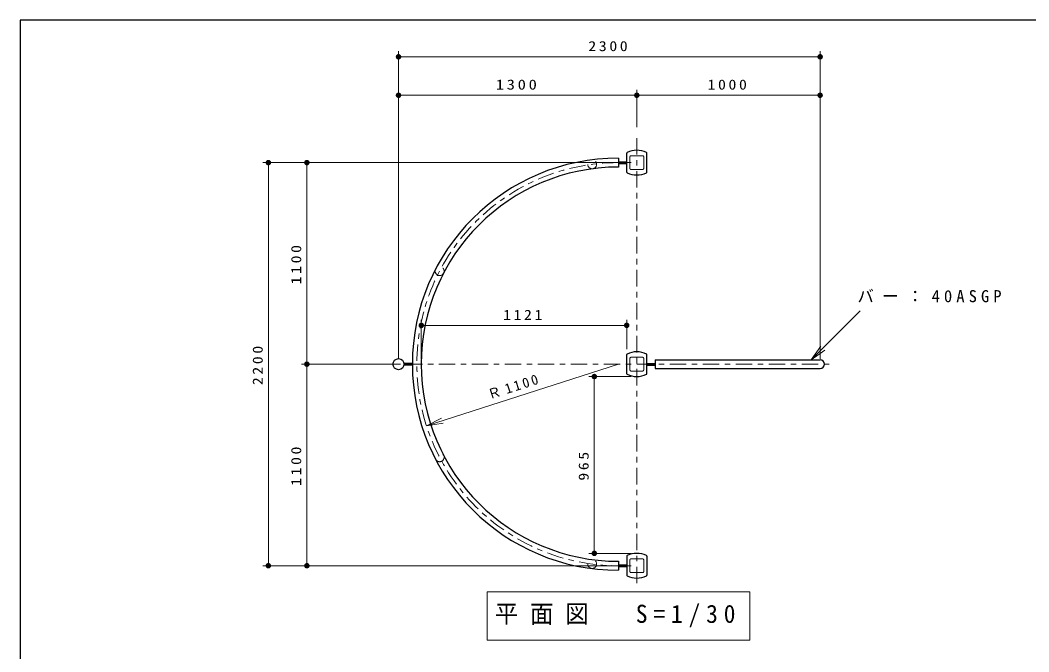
# Model space of a CAD drawing. Units: millimetres on the paper, scale 1:30. Extents: x -610 to 0, y 0 to 257.
# Drawn here: x -365 to -181.6, y 142.1 to 257 of the extents above; entities that cross this region are included whole.
import ezdxf

# ---------------------------------------------------------------- set-up
doc = ezdxf.new("R2010")
doc.units = ezdxf.units.MM
doc.linetypes.add('USER1', pattern=[4.5, 2.5, -2])
doc.linetypes.add('USER2', pattern=[6, 3, -1, 1, -1])
doc.layers.add('1_30', color=7, linetype='Continuous', lineweight=13)
doc.layers.add('NAKAMURA図枠', color=7, linetype='Continuous', lineweight=13)
doc.styles.add('ＭＳ ゴシック', font='')
doc.styles.get('ＭＳ ゴシック').set_extended_font_data('MS Gothic')

# ---------------------------------------------------------------- blocks, each defined once
blk = doc.blocks.new('open_arrow')
at = {"color": 0, "linetype": 'Continuous', "lineweight": -2}
blk.add_lwpolyline([(7.5, 1.25), (0, 0), (7.5, -1.25)], dxfattribs=at)
blk = doc.blocks.new('filled_dot')
at = {"color": 0, "linetype": 'Continuous', "lineweight": -2, "const_width": 1.25}
blk.add_lwpolyline([(-0.625, 0, 1), (0.625, 0, 1)], format="xyb", close=True, dxfattribs=at)

msp = doc.modelspace()

# ---------------------------------------------------------------- linework, layer by layer
at = {"layer": '1_30'}
for p, q in [((-296.199, 244.336), (-296.199, 251.336)), ((-219.532, 244.336), (-219.532, 251.336)), ((-296.199, 250.336), (-219.532, 250.336)), ((-296.199, 195.419), (-296.199, 244.336)), ((-252.865, 237.549), (-252.865, 244.336)), ((-219.532, 195.419), (-219.532, 244.336)), ((-296.199, 243.336), (-252.865, 243.336)), ((-252.865, 243.336), (-219.532, 243.336)), ((-253.865, 231.086), (-320.865, 231.086)), ((-319.865, 157.753), (-319.865, 231.086)), ((-312.865, 194.419), (-312.865, 231.086)), ((-221.168, 195.229), (-212.275, 204.122)), ((-292.055, 195.419), (-292.055, 202.478)), ((-254.699, 197.163), (-254.699, 202.478)), ((-292.055, 201.478), (-254.699, 201.478)), ((-295.868, 194.419), (-313.865, 194.419)), ((-312.865, 194.419), (-312.865, 157.753)), ((-256.199, 194.419), (-291.116, 183.229)), ((-253.865, 192.169), (-261.593, 192.169)), ((-260.593, 160.003), (-260.593, 192.169)), ((-253.865, 160.003), (-261.593, 160.003)), ((-253.865, 157.753), (-320.865, 157.753)), ((-280.099, 153.006), (-280.099, 144.206)), ((-232.299, 153.006), (-280.099, 153.006)), ((-232.299, 144.206), (-232.299, 153.006)), ((-280.099, 144.206), (-232.299, 144.206))]:
    msp.add_line(p, q, dxfattribs=at)
at = {"layer": '1_30', "linetype": 'USER2'}
for p, q in [((-252.865, 154.56), (-252.865, 236.549)), ((-294.868, 194.419), (-217.546, 194.419))]:
    msp.add_line(p, q, dxfattribs=at)
at = {"layer": '1_30', "color": 3, "lineweight": 25}
for p, q in [((-256.199, 231.896), (-256.199, 230.276)), ((-256.199, 231.236), (-254.699, 231.236)), ((-254.699, 229.342), (-254.699, 232.83)), ((-251.032, 229.342), (-251.032, 232.83)), ((-256.199, 231.086), (-254.699, 231.086)), ((-256.199, 230.936), (-254.699, 230.936)), ((-293.675, 194.569), (-295.202, 194.569)), ((-254.699, 192.676), (-254.699, 196.163)), ((-251.032, 192.676), (-251.032, 196.163)), ((-251.032, 194.569), (-249.532, 194.569)), ((-249.532, 195.229), (-249.532, 193.609)), ((-249.532, 195.229), (-219.532, 195.229)), ((-293.675, 194.269), (-295.202, 194.269)), ((-293.675, 194.419), (-295.19, 194.419)), ((-251.032, 194.419), (-249.532, 194.419)), ((-251.032, 194.269), (-249.532, 194.269)), ((-249.532, 193.609), (-219.532, 193.609)), ((-256.199, 158.563), (-256.199, 156.943)), ((-256.199, 157.903), (-254.699, 157.903)), ((-256.199, 157.753), (-254.699, 157.753)), ((-254.699, 159.496), (-254.699, 156.009)), ((-251.032, 159.496), (-251.032, 156.009)), ((-256.199, 157.603), (-254.699, 157.603))]:
    msp.add_line(p, q, dxfattribs=at)
at = {"layer": '1_30', "linetype": 'USER1'}
for p, q in [((-254.115, 232.136), (-254.115, 230.036)), ((-253.915, 232.336), (-251.815, 232.336)), ((-251.615, 232.136), (-251.615, 230.036)), ((-253.915, 229.836), (-251.815, 229.836)), ((-254.115, 195.469), (-254.115, 193.369)), ((-253.915, 195.669), (-251.815, 195.669)), ((-251.615, 195.469), (-251.615, 193.369)), ((-253.915, 193.169), (-251.815, 193.169)), ((-254.115, 156.703), (-254.115, 158.803)), ((-253.915, 159.003), (-251.815, 159.003)), ((-251.615, 156.703), (-251.615, 158.803)), ((-253.915, 156.503), (-251.815, 156.503))]:
    msp.add_line(p, q, dxfattribs=at)
for centre in [(-260.985, 230.772), (-288.722, 211.35), (-288.722, 177.489), (-260.985, 158.066)]:
    msp.add_circle(centre, 0.81, dxfattribs=at)
at = {"layer": '1_30', "color": 3, "lineweight": 25}
msp.add_circle((-296.199, 194.419), 1.008, dxfattribs=at)
for centre, radius, start, end in [((-252.865, 229.336), 4, 63.6122, 116.3878), ((-256.199, 194.419), 37.477, 90, 270), ((-254.599, 232.83), 0.1, 116.3878, 180), ((-251.132, 232.83), 0.1, 360, 63.6122), ((-256.199, 194.419), 35.857, 90, 270), ((-254.599, 229.342), 0.1, 180, 243.6122), ((-251.132, 229.342), 0.1, 296.3878, 0), ((-252.865, 232.836), 4, 243.6122, 296.3878), ((-252.865, 192.669), 4, 63.6122, 116.3878), ((-254.599, 196.163), 0.1, 116.3878, 180), ((-251.132, 196.163), 0.1, 360, 63.6122), ((-219.532, 194.419), 0.81, 270, 90), ((-254.599, 192.676), 0.1, 180, 243.6122), ((-251.132, 192.676), 0.1, 296.3878, 0), ((-252.865, 196.169), 4, 243.6122, 296.3878), ((-254.599, 159.496), 0.1, 116.3878, 180), ((-252.865, 156.003), 4, 63.6122, 116.3878), ((-251.132, 159.496), 0.1, 0, 63.6122), ((-254.599, 156.009), 0.1, 180, 243.6122), ((-252.865, 159.503), 4, 243.6122, 296.3878), ((-251.132, 156.009), 0.1, 296.3878, 0)]:
    msp.add_arc(centre, radius, start, end, dxfattribs=at)
at = {"layer": '1_30', "linetype": 'USER1'}
for centre, start, end in [((-253.915, 232.136), 90, 180), ((-251.815, 232.136), 0, 90), ((-253.915, 230.036), 179.99999, 270), ((-251.815, 230.036), 270, 0), ((-253.915, 195.469), 90, 180), ((-251.815, 195.469), 0, 90), ((-253.915, 193.369), 179.99999, 270), ((-251.815, 193.369), 270, 0), ((-253.915, 158.803), 90, 180.00001), ((-251.815, 158.803), 0, 90), ((-253.915, 156.703), 180, 270), ((-251.815, 156.703), 270, 0)]:
    msp.add_arc(centre, 0.2, start, end, dxfattribs=at)
at = {"layer": '1_30', "linetype": 'USER2'}
msp.add_arc((-256.199, 194.419), 36.667, 90, 270, dxfattribs=at)
at = {"layer": 'NAKAMURA図枠', "color": 20, "lineweight": 25}
for p, q in [((-365, 257), (-365, 0)), ((0, 257), (-365, 257))]:
    msp.add_line(p, q, dxfattribs=at)

# ---------------------------------------------------------------- block references
at = {"layer": '1_30', "xscale": 0.4, "yscale": 0.4}
for p in [(-296.199, 250.336), (-296.199, 243.336), (-252.865, 243.336), (-292.055, 201.478)]:
    msp.add_blockref('filled_dot', p, dxfattribs=at)
for name, p, rotation in [('filled_dot', (-219.532, 250.336), 180), ('filled_dot', (-252.865, 243.336), 180), ('filled_dot', (-219.532, 243.336), 180), ('filled_dot', (-319.865, 231.086), 270), ('filled_dot', (-312.865, 231.086), 270), ('filled_dot', (-254.699, 201.478), 180), ('open_arrow', (-221.168, 195.229), 45), ('filled_dot', (-312.865, 194.419), 90), ('filled_dot', (-312.865, 194.419), 270), ('filled_dot', (-260.593, 192.169), 270), ('open_arrow', (-291.116, 183.229), 17.8), ('filled_dot', (-260.593, 160.003), 90), ('filled_dot', (-319.865, 157.753), 90), ('filled_dot', (-312.865, 157.753), 90)]:
    msp.add_blockref(name, p, dxfattribs=dict(at, rotation=rotation))

# ---------------------------------------------------------------- texts
at = {"layer": '1_30', "style": 'ＭＳ ゴシック'}
for s, insert, char_height, attachment_point in [('\\T1.33;\\W1.15;2300', (-257.865, 251.336), 1.833, 8), ('\\T1.33;\\W1.2;1300', (-274.532, 244.336), 1.833, 8), ('\\T1.33;\\W1.15;1000', (-236.199, 244.336), 1.833, 8), ('\\T1.5;バー：40ASGP', (-212.752, 206.772), 2.199, 4), ('\\T1.33;\\W1.15;1121', (-273.377, 202.478), 1.833, 8), ('\\T1.5;\\W0.95;平面図\u3000S=1/30', (-278.699, 148.606), 3.299, 4)]:
    msp.add_mtext(s, dxfattribs=dict(at, insert=insert, char_height=char_height, attachment_point=attachment_point))
at = {"layer": '1_30', "char_height": 1.833, "attachment_point": 8, "style": 'ＭＳ ゴシック'}
for s, insert, rotation in [('\\T1.33;\\W1.15;1100', (-313.865, 212.753), 90), ('\\T1.33;\\W1.15;2200', (-320.865, 194.419), 90), ('\\T1.33;Ｒ1100', (-274.939, 189.464), 17.769), ('\\T1.33;\\W1.15;1100', (-313.865, 176.086), 90), ('\\T1.33;\\W1.15;965', (-261.593, 176.086), 90)]:
    msp.add_mtext(s, dxfattribs=dict(at, insert=insert, rotation=rotation))

doc.saveas('drawing.dxf')
